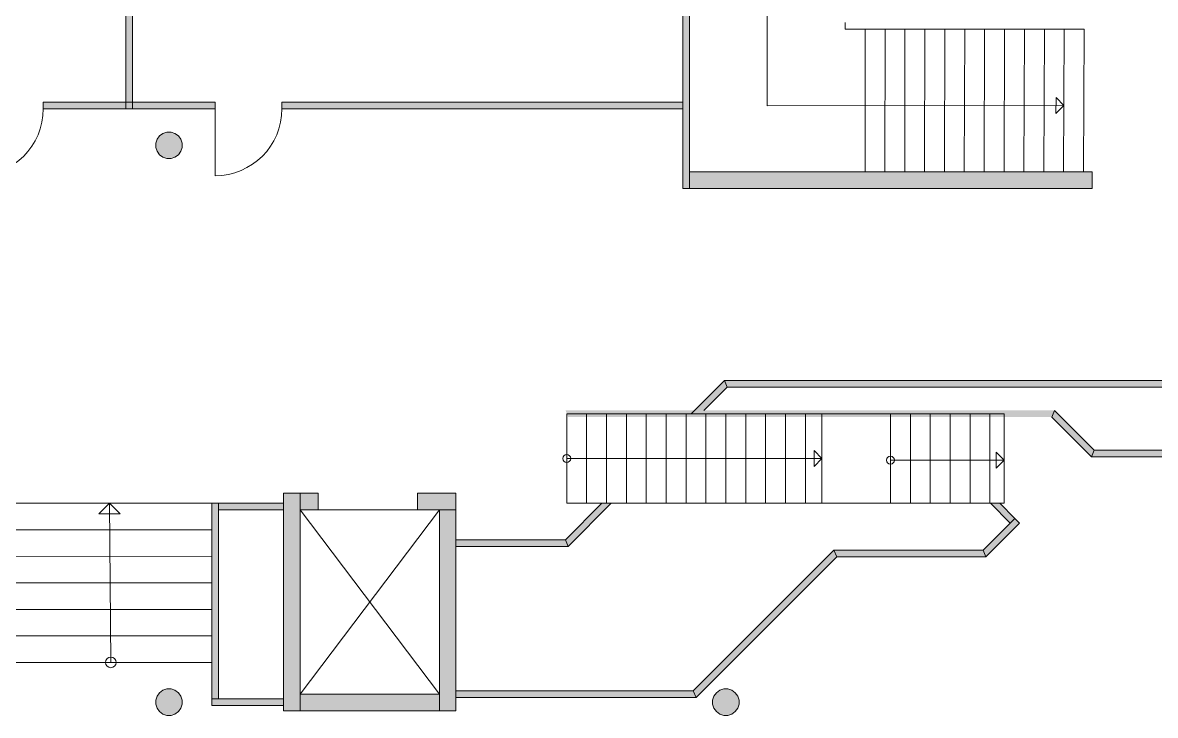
# Model space of a CAD drawing. Header units: inches. Extents: x 33931 to 204452, y 8264 to 159539.
# Drawn here: x 134395 to 151480, y 59115 to 69563 of the extents above; entities that cross this region are included whole.
import ezdxf

# ---------------------------------------------------------------- set-up
doc = ezdxf.new("R2010")
doc.units = ezdxf.units.IN
doc.header["$LTSCALE"] = 200
doc.header["$MEASUREMENT"] = 0
for name, pattern in [('AUSGEZOGEN', [0]), ('Standardmuster', [0]), ('Volllinie', [0])]:
    doc.linetypes.add(name, pattern=pattern)
doc.layers.add('Grundebene', color=7, linetype='Continuous')

# ---------------------------------------------------------------- blocks, each defined once
blk = doc.blocks.new('COMPLEXOBJECT_6-342E')
at = {"layer": 'Grundebene', "color": 18, "linetype": 'AUSGEZOGEN', "lineweight": 13, "true_color": 0x000000}
blk.add_lwpolyline([(144350.957615, 82808.75), (144350.957615, 67063.75), (144450.957615, 67063.75), (144450.957615, 82808.75), (144350.957615, 82808.75)], dxfattribs=at)
blk = doc.blocks.new('COMPLEXOBJECT_19-348A')
at = {"layer": 'Grundebene', "color": 18, "linetype": 'AUSGEZOGEN', "lineweight": 13, "true_color": 0x000000}
for points in [[(137295.957615, 68363.75), (134705.957615, 68363.75), (134705.957615, 68263.75), (137295.957615, 68263.75), (137295.957615, 68363.75)], [(138305.957615, 68263.75), (144350.957615, 68263.75), (144350.957615, 68363.75), (138305.957615, 68363.75), (138305.957615, 68263.75)]]:
    blk.add_lwpolyline(points, dxfattribs=at)
blk = doc.blocks.new('COMPLEXOBJECT_62-3592')
at = {"layer": 'Grundebene', "color": 18, "linetype": 'AUSGEZOGEN', "lineweight": 13, "true_color": 0x000000}
for points in [[(138579.018785, 62213.75), (138850.957615, 62213.75), (138850.957615, 62463.75), (138579.017365, 62463.75), (138579.018785, 62213.75)], [(140930.957615, 62463.75), (140350.957615, 62463.75), (140350.957615, 62213.75), (140930.957615, 62213.75), (140930.957615, 62463.75)]]:
    blk.add_lwpolyline(points, dxfattribs=at)
blk = doc.blocks.new('door-52C0')
at = {"layer": 'Grundebene', "color": 18, "linetype": 'Standardmuster', "lineweight": 13, "true_color": 0x000000}
blk.add_line((137295.957615, 68263.75), (137295.957615, 67253.75), dxfattribs=at)
blk.add_arc((137295.957615, 68263.75), 1010, 270, 0, dxfattribs=at)
blk = doc.blocks.new('door-52C8')
at = {"layer": 'Grundebene', "color": 18, "linetype": 'Standardmuster', "lineweight": 13, "true_color": 0x000000}
blk.add_line((133695.957615, 68263.75), (133695.957615, 67253.75), dxfattribs=at)
blk.add_arc((133695.957615, 68263.75), 1010, 270, 0, dxfattribs=at)

msp = doc.modelspace()

# ---------------------------------------------------------------- hatches: boundary and pattern name
at = {"layer": 'Grundebene', "true_color": 0x000000, "transparency": 33554687}
for points in [[(135950.957615, 68263.75), (135950.957615, 101963.75), (136050.957615, 101963.75), (136050.957615, 68263.75)], [(144350.957615, 67063.75), (144350.957615, 82808.75), (144450.957615, 82808.75), (144450.957615, 67063.75)], [(134705.957615, 68363.75), (137295.957615, 68363.75), (137295.957615, 68263.75), (134705.957615, 68263.75)], [(144350.957615, 68263.75), (138305.957615, 68263.75), (138305.957615, 68363.75), (144350.957615, 68363.75)], [(136569.411475, 67912.92448), (136632.503755, 67912.92448), (136692.508065, 67893.42789), (136743.550795, 67856.34318), (136780.635505, 67805.30046), (136800.132085, 67745.29614), (136800.132085, 67682.20386), (136780.635505, 67622.19955), (136743.550795, 67571.15682), (136692.508065, 67534.07211), (136632.503755, 67514.57553), (136569.411475, 67514.57553), (136509.407155, 67534.07211), (136458.364435, 67571.15682), (136421.279725, 67622.19955), (136401.783135, 67682.20386), (136401.783135, 67745.29614), (136421.279725, 67805.30046), (136458.364435, 67856.34318), (136509.407155, 67893.42789)], [(144450.957615, 67313.75), (150525.841535, 67313.75), (150525.841535, 67063.75), (144450.957615, 67063.75)], [(145021.597585, 64063.75), (144980.317645, 64163.75), (144480.317645, 63663.75), (144621.597585, 63663.75)], [(144980.317645, 64163.75), (152821.668295, 64163.75), (152780.246935, 64063.75), (145021.597585, 64063.75)], [(142583.75, 63713.75), (149959.019395, 63713.75), (149920.060075, 63613.75), (142622.576306, 63613.75)], [(149959.019385, 63713.75), (150559.019385, 63113.75), (150517.598035, 63013.75), (149917.598035, 63613.75)], [(150559.019385, 63113.75), (152130.077105, 63113.75), (152088.308705, 63013.75), (150517.598035, 63013.75)], [(138329.036015, 59183.75), (138329.018785, 62213.85), (138329.017365, 62463.75), (138579.017365, 62463.75), (138579.018785, 62213.85), (138579.036015, 59183.75)], [(138850.957615, 62213.75), (138579.018785, 62213.75), (138579.017365, 62463.75), (138850.957615, 62463.75)], [(140350.957615, 62463.75), (140930.957615, 62463.75), (140930.957615, 62213.75), (140350.957615, 62213.75)], [(137248.734125, 59363.65), (137248.734125, 62313.75), (137348.634125, 62313.75), (137348.634125, 59363.64999)], [(137348.634125, 62313.75), (138329.018215, 62313.75), (138329.018785, 62213.85), (137348.634125, 62213.85)], [(140680.957615, 59183.75), (140680.957615, 62213.75), (140930.957615, 62213.75), (140930.957615, 59183.75)], [(142621.647585, 61663.8), (143271.597585, 62313.75), (143130.317645, 62313.75), (142580.267645, 61763.7)], [(149133.547795, 62313.75), (149361.897365, 62085.40043), (149291.186685, 62014.68975), (148992.126435, 62313.75)], [(149432.608045, 62014.68975), (148922.988635, 61505.07035), (148881.567275, 61605.07035), (149361.897365, 62085.40043)], [(142621.647585, 61663.8), (140930.957615, 61663.8), (140930.957615, 61763.7), (142580.267645, 61763.7)], [(146672.988635, 61505.07035), (144551.668295, 59383.75), (144510.246935, 59483.75), (146631.567275, 61605.07035)], [(148922.988635, 61505.07035), (146672.988635, 61505.07035), (146631.567275, 61605.07035), (148881.567275, 61605.07035)], [(136569.411475, 59512.92448), (136632.503755, 59512.92448), (136692.508065, 59493.42789), (136743.550795, 59456.34318), (136780.635505, 59405.30046), (136800.132085, 59345.29614), (136800.132085, 59282.20386), (136780.635505, 59222.19955), (136743.550795, 59171.15682), (136692.508065, 59134.07211), (136632.503755, 59114.57553), (136569.411475, 59114.57553), (136509.407155, 59134.07211), (136458.364435, 59171.15682), (136421.279725, 59222.19955), (136401.783135, 59282.20386), (136401.783135, 59345.29614), (136421.279725, 59405.30046), (136458.364435, 59456.34318), (136509.407155, 59493.42789)], [(144551.668295, 59383.75), (140930.957615, 59383.75), (140930.957615, 59483.75), (144510.246935, 59483.75)], [(144969.411475, 59512.92448), (145032.503755, 59512.92448), (145092.508065, 59493.42789), (145143.550795, 59456.34318), (145180.635505, 59405.30046), (145200.132085, 59345.29614), (145200.132085, 59282.20386), (145180.635505, 59222.19955), (145143.550795, 59171.15682), (145092.508065, 59134.07211), (145032.503755, 59114.57553), (144969.411475, 59114.57553), (144909.407155, 59134.07211), (144858.364435, 59171.15682), (144821.279725, 59222.19955), (144801.783135, 59282.20386), (144801.783135, 59345.29614), (144821.279725, 59405.30046), (144858.364435, 59456.34318), (144909.407155, 59493.42789)], [(138329.035555, 59263.74984), (137248.734125, 59263.75), (137248.734125, 59363.65), (138329.034995, 59363.64984)], [(140680.957615, 59183.75), (138579.036015, 59183.75), (138579.034595, 59433.74403), (140680.957615, 59433.75598)]]:
    msp.add_hatch(color=18, dxfattribs=at).paths.add_polyline_path(points, flags=0)

# ---------------------------------------------------------------- linework, layer by layer
at = {"layer": 'Grundebene', "color": 18, "linetype": 'AUSGEZOGEN', "lineweight": 13, "true_color": 0x000000}
for p, q in [((135950.957615, 101963.75), (135950.957615, 68263.75)), ((136050.957615, 68263.75), (136050.957615, 101963.75)), ((144350.957615, 76663.75), (144350.957615, 68363.75)), ((144450.957615, 67313.75), (144450.957615, 71863.75)), ((144450.957615, 69562.75), (144450.957615, 71863.75)), ((145625.958415, 70713.65001), (145623.543685, 68310.41208)), ((144450.957615, 67313.75), (144450.957615, 69562.75)), ((146800.957615, 69563.75), (146800.957615, 69562.75)), ((146800.957615, 69562.75), (146800.957615, 69463.75)), ((146800.957615, 69463.75), (146801.057615, 69463.75)), ((146801.057615, 69463.75), (147101.548765, 69463.75)), ((147100.552405, 67313.75), (147101.548765, 69463.75)), ((147101.548765, 69463.75), (147402.040855, 69463.75)), ((147400.048125, 67313.75), (147402.040855, 69463.75)), ((147402.040855, 69463.75), (147702.533875, 69463.75)), ((147699.544775, 67313.75), (147702.533875, 69463.75)), ((147702.533875, 69463.75), (148003.027835, 69463.75)), ((147999.042365, 67313.75), (148003.027835, 69463.75)), ((148003.027835, 69463.75), (148303.522725, 69463.75)), ((148298.540885, 67313.75), (148303.522725, 69463.75)), ((148303.522725, 69463.75), (148604.018555, 69463.75)), ((148598.040335, 67313.75), (148604.018555, 69463.75)), ((148604.018555, 69463.75), (148904.515315, 69463.75)), ((148897.540725, 67313.75), (148904.515315, 69463.75)), ((148904.515315, 69463.75), (149205.013015, 69463.75)), ((149197.042045, 67313.75), (149205.013015, 69463.75)), ((149205.013015, 69463.75), (149505.511645, 69463.75)), ((149496.544295, 67313.75), (149505.511645, 69463.75)), ((149505.511645, 69463.75), (149806.011205, 69463.75)), ((149796.047475, 67313.75), (149806.011205, 69463.75)), ((149806.011205, 69463.75), (150106.511705, 69463.75)), ((150095.551585, 67313.75), (150106.511705, 69463.75)), ((150106.511705, 69463.75), (150407.013145, 69463.75)), ((150407.013145, 69463.75), (150395.056625, 67313.75)), ((134705.957615, 68263.75), (134705.957615, 68363.75)), ((137295.957615, 68363.75), (134705.957615, 68363.75)), ((137295.957615, 68363.75), (137295.957615, 68263.75)), ((138305.957615, 68263.75), (138305.957615, 68363.75)), ((144350.957615, 68363.75), (138305.957615, 68363.75)), ((134705.957615, 68263.75), (137295.957615, 68263.75)), ((135950.957615, 68263.75), (136050.957615, 68263.75)), ((138305.957615, 68263.75), (144350.957615, 68263.75)), ((144350.957615, 68263.75), (144350.957615, 67063.75)), ((145623.644485, 68310.31175), (150101.039015, 68313.3603)), ((136458.364435, 67856.34318), (136421.279725, 67805.30046)), ((136509.407155, 67893.42789), (136458.364435, 67856.34318)), ((136569.411475, 67912.92448), (136509.407155, 67893.42789)), ((136632.503755, 67912.92448), (136569.411475, 67912.92448)), ((136692.508065, 67893.42789), (136632.503755, 67912.92448)), ((136743.550795, 67856.34318), (136692.508065, 67893.42789)), ((136780.635505, 67805.30046), (136743.550795, 67856.34318)), ((136421.279725, 67805.30046), (136401.783135, 67745.29614)), ((136401.783135, 67745.29614), (136401.783135, 67682.20386)), ((136401.783135, 67682.20386), (136421.279725, 67622.19955)), ((136800.132085, 67745.29614), (136780.635505, 67805.30046)), ((136780.635505, 67622.19955), (136800.132085, 67682.20386)), ((136800.132085, 67682.20386), (136800.132085, 67745.29614)), ((136421.279725, 67622.19955), (136458.364435, 67571.15682)), ((136458.364435, 67571.15682), (136509.407155, 67534.07211)), ((136509.407155, 67534.07211), (136569.411475, 67514.57553)), ((136569.411475, 67514.57553), (136632.503755, 67514.57553)), ((136632.503755, 67514.57553), (136692.508065, 67534.07211)), ((136692.508065, 67534.07211), (136743.550795, 67571.15682)), ((136743.550795, 67571.15682), (136780.635505, 67622.19955)), ((146801.057615, 67313.75), (144450.957615, 67313.75)), ((150525.841535, 67313.75), (144450.957615, 67313.75)), ((147100.552405, 67313.75), (146801.057615, 67313.75)), ((147400.048125, 67313.75), (147100.552405, 67313.75)), ((147699.544775, 67313.75), (147400.048125, 67313.75)), ((147999.042365, 67313.75), (147699.544775, 67313.75)), ((148298.540885, 67313.75), (147999.042365, 67313.75)), ((148598.040335, 67313.75), (148298.540885, 67313.75)), ((148897.540725, 67313.75), (148598.040335, 67313.75)), ((149197.042045, 67313.75), (148897.540725, 67313.75)), ((149496.544295, 67313.75), (149197.042045, 67313.75)), ((149796.047475, 67313.75), (149496.544295, 67313.75)), ((150095.551585, 67313.75), (149796.047475, 67313.75)), ((150395.056625, 67313.75), (150095.551585, 67313.75)), ((150525.841535, 67063.75), (150525.841535, 67313.75)), ((144350.957615, 67063.75), (144450.957615, 67063.75)), ((144450.957615, 67063.75), (150525.841535, 67063.75)), ((144980.317645, 64163.75), (144480.317645, 63663.75)), ((152821.668295, 64163.75), (144980.317645, 64163.75)), ((144671.597585, 63713.75), (145021.597585, 64063.75)), ((145021.597585, 64063.75), (152780.246935, 64063.75)), ((142600.957615, 62313.75), (142600.957615, 63663.75)), ((142600.957615, 63663.75), (142900.957615, 63663.75)), ((142900.957615, 62313.75), (142900.957615, 63663.75)), ((142900.957615, 63663.75), (143200.957615, 63663.75)), ((143200.957615, 63663.75), (143500.957615, 63663.75)), ((143200.957615, 62313.75), (143200.957615, 63663.75)), ((143500.957615, 63663.75), (143800.957615, 63663.75)), ((143500.957615, 62313.75), (143500.957615, 63663.75)), ((143800.957615, 62313.75), (143800.957615, 63663.75)), ((143800.957615, 63663.75), (144100.957615, 63663.75)), ((144100.957615, 63663.75), (144400.957615, 63663.75)), ((144100.957615, 62313.75), (144100.957615, 63663.75)), ((144400.957615, 63663.75), (144700.957615, 63663.75)), ((144400.957615, 62313.75), (144400.957615, 63663.75)), ((144700.957615, 62313.75), (144700.957615, 63663.75)), ((144700.957615, 63663.75), (145000.957615, 63663.75)), ((145000.957615, 62313.75), (145000.957615, 63663.75)), ((145000.957615, 63663.75), (145300.957615, 63663.75)), ((145300.957615, 63663.75), (145600.957615, 63663.75)), ((145300.957615, 62313.75), (145300.957615, 63663.75)), ((145600.957615, 63663.75), (145900.957615, 63663.75)), ((145600.957615, 62313.75), (145600.957615, 63663.75)), ((145900.957615, 62313.75), (145900.957615, 63663.75)), ((145900.957615, 63663.75), (146200.957615, 63663.75)), ((146200.957615, 63663.75), (146450.957615, 63663.75)), ((146200.957615, 62313.75), (146200.957615, 63663.75)), ((146450.957615, 63663.75), (146450.957615, 62313.75)), ((147484.317195, 62313.75), (147484.317195, 63663.75)), ((147784.317195, 62313.75), (147784.317195, 63663.75)), ((148084.317195, 62313.75), (148084.317195, 63663.75)), ((148384.317195, 62313.75), (148384.317195, 63663.75)), ((148684.317195, 62313.75), (148684.317195, 63663.75)), ((148984.317195, 62313.75), (148984.317195, 63663.75)), ((149200.957615, 63663.75), (149200.957615, 62313.75)), ((149917.598035, 63613.75), (150517.598035, 63013.75)), ((150559.019385, 63113.75), (149959.019385, 63713.75)), ((152130.077105, 63113.75), (150559.019385, 63113.75)), ((142600.957615, 62988.75), (146450.957615, 62988.75)), ((143805.317645, 62988.75), (143800.957615, 62984.38997)), ((147484.317195, 62963.75), (149200.957615, 62963.75)), ((150517.598035, 63013.75), (152088.308705, 63013.75)), ((138329.017365, 62463.75), (138329.018785, 62213.85)), ((138579.017365, 62463.75), (138329.017365, 62463.75)), ((138579.017365, 62463.75), (138579.018785, 62213.75)), ((138579.018785, 62213.85), (138579.017365, 62463.75)), ((138850.957615, 62463.75), (138579.017365, 62463.75)), ((138850.957615, 62463.75), (138850.957615, 62213.75)), ((140930.957615, 62463.75), (140350.957615, 62463.75)), ((140350.957615, 62213.75), (140350.957615, 62463.75)), ((140930.957615, 62213.75), (140930.957615, 62463.75)), ((134200.279645, 62313.07204), (137248.734125, 62313.75)), ((135724.167905, 59913.07204), (135704.167905, 62313.07204)), ((137348.634125, 62313.75), (137248.734125, 62313.75)), ((137248.734125, 62313.75), (137248.734125, 59363.65)), ((138329.018215, 62313.75), (137348.634125, 62313.75)), ((137348.634125, 59363.64999), (137348.634125, 62213.85)), ((137348.634125, 62213.85), (138329.018785, 62213.85)), ((138329.018785, 62213.85), (138329.018215, 62313.75)), ((138329.018785, 62213.85), (138329.036015, 59183.75)), ((138579.036015, 59183.75), (138579.018785, 62213.85)), ((138579.018785, 62213.75), (138850.957615, 62213.75)), ((140350.957615, 62213.75), (140930.957615, 62213.75)), ((140930.957615, 62213.75), (140680.957615, 62213.75)), ((140680.957615, 62213.75), (140680.957615, 59483.75)), ((140930.957615, 59483.75), (140930.957615, 62213.75)), ((143130.317645, 62313.75), (142580.267645, 61763.7)), ((142900.957615, 62313.75), (142600.957615, 62313.75)), ((142621.647585, 61663.8), (143271.597585, 62313.75)), ((143200.957615, 62313.75), (142900.957615, 62313.75)), ((143500.957615, 62313.75), (143200.957615, 62313.75)), ((143800.957615, 62313.75), (143500.957615, 62313.75)), ((144100.957615, 62313.75), (143800.957615, 62313.75)), ((144400.957615, 62313.75), (144100.957615, 62313.75)), ((144700.957615, 62313.75), (144400.957615, 62313.75)), ((145000.957615, 62313.75), (144700.957615, 62313.75)), ((145300.957615, 62313.75), (145000.957615, 62313.75)), ((145600.957615, 62313.75), (145300.957615, 62313.75)), ((145900.957615, 62313.75), (145600.957615, 62313.75)), ((146200.957615, 62313.75), (145900.957615, 62313.75)), ((146450.957615, 62313.75), (146200.957615, 62313.75)), ((147784.317195, 62313.75), (147484.317195, 62313.75)), ((148084.317195, 62313.75), (147784.317195, 62313.75)), ((148384.317195, 62313.75), (148084.317195, 62313.75)), ((148684.317195, 62313.75), (148384.317195, 62313.75)), ((148984.317195, 62313.75), (148684.317195, 62313.75)), ((149200.957615, 62313.75), (148984.317195, 62313.75)), ((148992.126435, 62313.75), (149291.186685, 62014.68975)), ((149133.547795, 62313.75), (148992.126435, 62313.75)), ((149361.897365, 62085.40043), (149133.547795, 62313.75)), ((149432.608045, 62014.68975), (149361.897365, 62085.40043)), ((137255.400785, 61913.75), (134200.279645, 61913.07204)), ((149291.186685, 62014.68975), (148881.567275, 61605.07035)), ((148922.988635, 61505.07035), (149432.608045, 62014.68975)), ((142580.267645, 61763.7), (140930.957615, 61763.7)), ((140930.957615, 61763.7), (140930.957615, 61663.8)), ((137248.734125, 61513.747048), (134200.279645, 61513.07204)), ((140930.957615, 61663.8), (142621.647585, 61663.8)), ((146631.567275, 61605.07035), (144510.246935, 59483.75)), ((148881.567275, 61605.07035), (146631.567275, 61605.07035)), ((144551.668295, 59383.75), (146672.988635, 61505.07035)), ((146672.988635, 61505.07035), (148922.988635, 61505.07035)), ((137248.056155, 61113.40537), (134200.279645, 61113.07204)), ((137248.734125, 60713.404667), (134200.279645, 60713.07204)), ((137248.734125, 60312.631304), (134200.279645, 60313.07204)), ((137248.734125, 59912.404615), (134200.279645, 59913.07204)), ((136458.364435, 59456.34318), (136421.279725, 59405.30046)), ((136509.407155, 59493.42789), (136458.364435, 59456.34318)), ((136569.411475, 59512.92448), (136509.407155, 59493.42789)), ((136632.503755, 59512.92448), (136569.411475, 59512.92448)), ((136692.508065, 59493.42789), (136632.503755, 59512.92448)), ((136743.550795, 59456.34318), (136692.508065, 59493.42789)), ((136780.635505, 59405.30046), (136743.550795, 59456.34318)), ((140680.957615, 59483.75), (140680.957615, 59183.75)), ((140930.957615, 59483.75), (140930.957615, 59383.75)), ((144510.246935, 59483.75), (140930.957615, 59483.75)), ((140930.957615, 59183.75), (140930.957615, 59483.75)), ((144858.364435, 59456.34318), (144821.279725, 59405.30046)), ((144909.407155, 59493.42789), (144858.364435, 59456.34318)), ((144969.411475, 59512.92448), (144909.407155, 59493.42789)), ((145032.503755, 59512.92448), (144969.411475, 59512.92448)), ((145092.508065, 59493.42789), (145032.503755, 59512.92448)), ((145143.550795, 59456.34318), (145092.508065, 59493.42789)), ((145180.635505, 59405.30046), (145143.550795, 59456.34318)), ((136421.279725, 59405.30046), (136401.783135, 59345.29614)), ((136401.783135, 59345.29614), (136401.783135, 59282.20386)), ((136800.132085, 59345.29614), (136780.635505, 59405.30046)), ((136800.132085, 59282.20386), (136800.132085, 59345.29614)), ((137248.734125, 59363.65), (137248.734125, 59263.75)), ((138329.034995, 59363.64984), (137348.634125, 59363.64999)), ((138329.035555, 59263.74984), (138329.034995, 59363.64984)), ((140680.957615, 59433.75598), (138579.034595, 59433.74403)), ((138579.034595, 59433.74403), (138579.036015, 59183.75)), ((140680.957615, 59183.75), (140680.957615, 59433.75598)), ((140930.957615, 59383.75), (144551.668295, 59383.75)), ((144821.279725, 59405.30046), (144801.783135, 59345.29614)), ((144801.783135, 59345.29614), (144801.783135, 59282.20386)), ((145200.132085, 59345.29614), (145180.635505, 59405.30046)), ((145200.132085, 59282.20386), (145200.132085, 59345.29614)), ((136401.783135, 59282.20386), (136421.279725, 59222.19955)), ((136421.279725, 59222.19955), (136458.364435, 59171.15682)), ((136458.364435, 59171.15682), (136509.407155, 59134.07211)), ((136509.407155, 59134.07211), (136569.411475, 59114.57553)), ((136569.411475, 59114.57553), (136632.503755, 59114.57553)), ((136632.503755, 59114.57553), (136692.508065, 59134.07211)), ((136692.508065, 59134.07211), (136743.550795, 59171.15682)), ((136743.550795, 59171.15682), (136780.635505, 59222.19955)), ((136780.635505, 59222.19955), (136800.132085, 59282.20386)), ((137248.734125, 59263.75), (138329.035555, 59263.74984)), ((138329.036015, 59183.75), (138579.036015, 59183.75)), ((138579.036015, 59183.75), (140680.957615, 59183.75)), ((140680.957615, 59183.75), (140930.957615, 59183.75)), ((144801.783135, 59282.20386), (144821.279725, 59222.19955)), ((144821.279725, 59222.19955), (144858.364435, 59171.15682)), ((144858.364435, 59171.15682), (144909.407155, 59134.07211)), ((144909.407155, 59134.07211), (144969.411475, 59114.57553)), ((144969.411475, 59114.57553), (145032.503755, 59114.57553)), ((145032.503755, 59114.57553), (145092.508065, 59134.07211)), ((145092.508065, 59134.07211), (145143.550795, 59171.15682)), ((145143.550795, 59171.15682), (145180.635505, 59222.19955)), ((145180.635505, 59222.19955), (145200.132085, 59282.20386))]:
    msp.add_line(p, q, dxfattribs=at)
at = {"layer": 'Grundebene', "color": 18, "linetype": 'Volllinie', "lineweight": 9, "true_color": 0x000000}
for p, q in [((146450.957615, 63663.75), (149200.957615, 63663.75)), ((138579.018786, 62213.75), (140680.957615, 59433.75598)), ((138579.034595, 59433.74403), (140680.957615, 62213.75)), ((138714.9882, 62213.75), (140680.957615, 62213.75)), ((146450.957615, 62313.75), (147484.317195, 62313.75))]:
    msp.add_line(p, q, dxfattribs=at)
at = {"layer": 'Grundebene', "color": 18, "linetype": 'AUSGEZOGEN', "lineweight": 13, "true_color": 0x000000}
for points in [[(135950.957615, 101963.75), (135950.957615, 68263.75), (136050.957615, 68263.75), (136050.957615, 101963.75), (135950.957615, 101963.75)], [(144350.957615, 82808.75), (144350.957615, 67063.75), (144450.957615, 67063.75), (144450.957615, 82808.75), (144350.957615, 82808.75)], [(137295.957615, 68363.75), (134705.957615, 68363.75), (134705.957615, 68263.75), (137295.957615, 68263.75), (137295.957615, 68363.75)], [(138305.957615, 68263.75), (144350.957615, 68263.75), (144350.957615, 68363.75), (138305.957615, 68363.75), (138305.957615, 68263.75)], [(150101.039015, 68313.3603), (149981.442535, 68433.76247), (149980.636855, 68193.76382), (150101.039015, 68313.3603)], [(136632.503755, 67912.92448), (136569.411475, 67912.92448), (136509.407155, 67893.42789), (136458.364435, 67856.34318), (136421.279725, 67805.30046), (136401.783135, 67745.29614), (136401.783135, 67682.20386), (136421.279725, 67622.19955), (136458.364435, 67571.15682), (136509.407155, 67534.07211), (136569.411475, 67514.57553), (136632.503755, 67514.57553), (136692.508065, 67534.07211), (136743.550795, 67571.15682), (136780.635505, 67622.19955), (136800.132085, 67682.20386), (136800.132085, 67745.29614), (136780.635505, 67805.30046), (136743.550795, 67856.34318), (136692.508065, 67893.42789), (136632.503755, 67912.92448)], [(150525.841535, 67313.75), (144450.957615, 67313.75), (144450.957615, 67063.75), (150525.841535, 67063.75), (150525.841535, 67313.75)], [(152821.668295, 64163.75), (144980.317645, 64163.75), (145021.597585, 64063.75), (152780.246935, 64063.75), (152821.668295, 64163.75)], [(150559.019385, 63113.75), (149959.019385, 63713.75), (149917.598035, 63613.75), (150517.598035, 63013.75), (150559.019385, 63113.75)], [(146450.957615, 62988.75), (146330.957615, 63108.75), (146330.957615, 62868.75), (146450.957615, 62988.75)], [(149200.957615, 62963.75), (149080.957615, 63083.75), (149080.957615, 62843.75), (149200.957615, 62963.75)], [(152130.077105, 63113.75), (150559.019385, 63113.75), (150517.598035, 63013.75), (152088.308705, 63013.75), (152130.077105, 63113.75)], [(138329.018785, 62213.85), (138329.036015, 59183.75), (138579.036015, 59183.75), (138579.018785, 62213.85), (138579.017365, 62463.75), (138329.017365, 62463.75), (138329.018785, 62213.85)], [(138579.018785, 62213.75), (138850.957615, 62213.75), (138850.957615, 62463.75), (138579.017365, 62463.75), (138579.018785, 62213.75)], [(140930.957615, 62463.75), (140350.957615, 62463.75), (140350.957615, 62213.75), (140930.957615, 62213.75), (140930.957615, 62463.75)], [(135704.167905, 62313.07204), (135545.501235, 62151.7387), (135865.501235, 62154.40537), (135704.167905, 62313.07204)], [(137248.734125, 62313.75), (137248.734125, 59363.65), (137348.634125, 59363.64999), (137348.634125, 62313.75), (137248.734125, 62313.75)], [(138329.018215, 62313.75), (137348.634125, 62313.75), (137348.634125, 62213.85), (138329.018785, 62213.85), (138329.018215, 62313.75)], [(140680.957615, 62213.75), (140680.957615, 59183.75), (140930.957615, 59183.75), (140930.957615, 62213.75), (140680.957615, 62213.75)], [(149361.897365, 62085.40043), (149133.547795, 62313.75), (148992.126435, 62313.75), (149291.186685, 62014.68975), (149361.897365, 62085.40043)], [(148922.988635, 61505.07035), (149432.608045, 62014.68975), (149361.897365, 62085.40043), (148881.567275, 61605.07035), (148922.988635, 61505.07035)], [(140930.957615, 61663.8), (142621.647585, 61663.8), (142580.267645, 61763.7), (140930.957615, 61763.7), (140930.957615, 61663.8)], [(144551.668295, 59383.75), (146672.988635, 61505.07035), (146631.567275, 61605.07035), (144510.246935, 59483.75), (144551.668295, 59383.75)], [(146672.988635, 61505.07035), (148922.988635, 61505.07035), (148881.567275, 61605.07035), (146631.567275, 61605.07035), (146672.988635, 61505.07035)], [(136632.503755, 59512.92448), (136569.411475, 59512.92448), (136509.407155, 59493.42789), (136458.364435, 59456.34318), (136421.279725, 59405.30046), (136401.783135, 59345.29614), (136401.783135, 59282.20386), (136421.279725, 59222.19955), (136458.364435, 59171.15682), (136509.407155, 59134.07211), (136569.411475, 59114.57553), (136632.503755, 59114.57553), (136692.508065, 59134.07211), (136743.550795, 59171.15682), (136780.635505, 59222.19955), (136800.132085, 59282.20386), (136800.132085, 59345.29614), (136780.635505, 59405.30046), (136743.550795, 59456.34318), (136692.508065, 59493.42789), (136632.503755, 59512.92448)], [(140930.957615, 59383.75), (144551.668295, 59383.75), (144510.246935, 59483.75), (140930.957615, 59483.75), (140930.957615, 59383.75)], [(145032.503755, 59512.92448), (144969.411475, 59512.92448), (144909.407155, 59493.42789), (144858.364435, 59456.34318), (144821.279725, 59405.30046), (144801.783135, 59345.29614), (144801.783135, 59282.20386), (144821.279725, 59222.19955), (144858.364435, 59171.15682), (144909.407155, 59134.07211), (144969.411475, 59114.57553), (145032.503755, 59114.57553), (145092.508065, 59134.07211), (145143.550795, 59171.15682), (145180.635505, 59222.19955), (145200.132085, 59282.20386), (145200.132085, 59345.29614), (145180.635505, 59405.30046), (145143.550795, 59456.34318), (145092.508065, 59493.42789), (145032.503755, 59512.92448)], [(137248.734125, 59263.75), (138329.035555, 59263.74984), (138329.034995, 59363.64984), (137248.734125, 59363.65), (137248.734125, 59263.75)], [(138579.036015, 59183.75), (140680.957615, 59183.75), (140680.957615, 59433.75598), (138579.034595, 59433.74403), (138579.036015, 59183.75)]]:
    msp.add_lwpolyline(points, dxfattribs=at)
for centre, radius in [((142600.957615, 62988.75), 60), ((147484.317195, 62963.75), 60), ((135724.167905, 59913.07204), 80.00278)]:
    msp.add_circle(centre, radius, dxfattribs=at)
msp.add_arc((145623.644825, 68310.4129), 0.10115, 180.462190729, 269.8076570835, dxfattribs=at)

# ---------------------------------------------------------------- block references
at = {"layer": 'Grundebene'}
for name in ['COMPLEXOBJECT_6-342E', 'COMPLEXOBJECT_19-348A', 'door-52C8', 'door-52C0', 'COMPLEXOBJECT_62-3592']:
    msp.add_blockref(name, (0, 0), dxfattribs=at)

doc.saveas('drawing.dxf')
